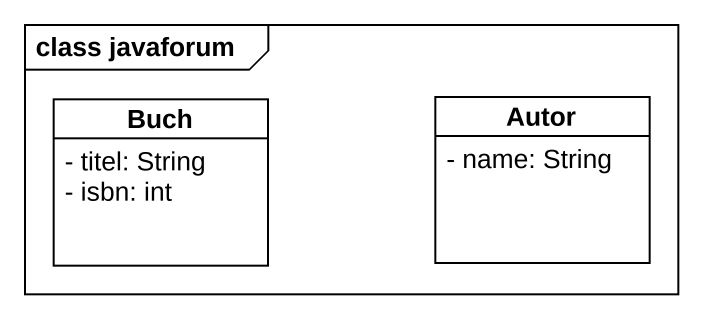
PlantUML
@startuml
mainframe class javaforum
hide circle
hide empty members
skinparam classAttributeIconSize 0
class Buch {
  - titel: String
  - isbn: int
}
class Autor {
  - name: String
}
@enduml
